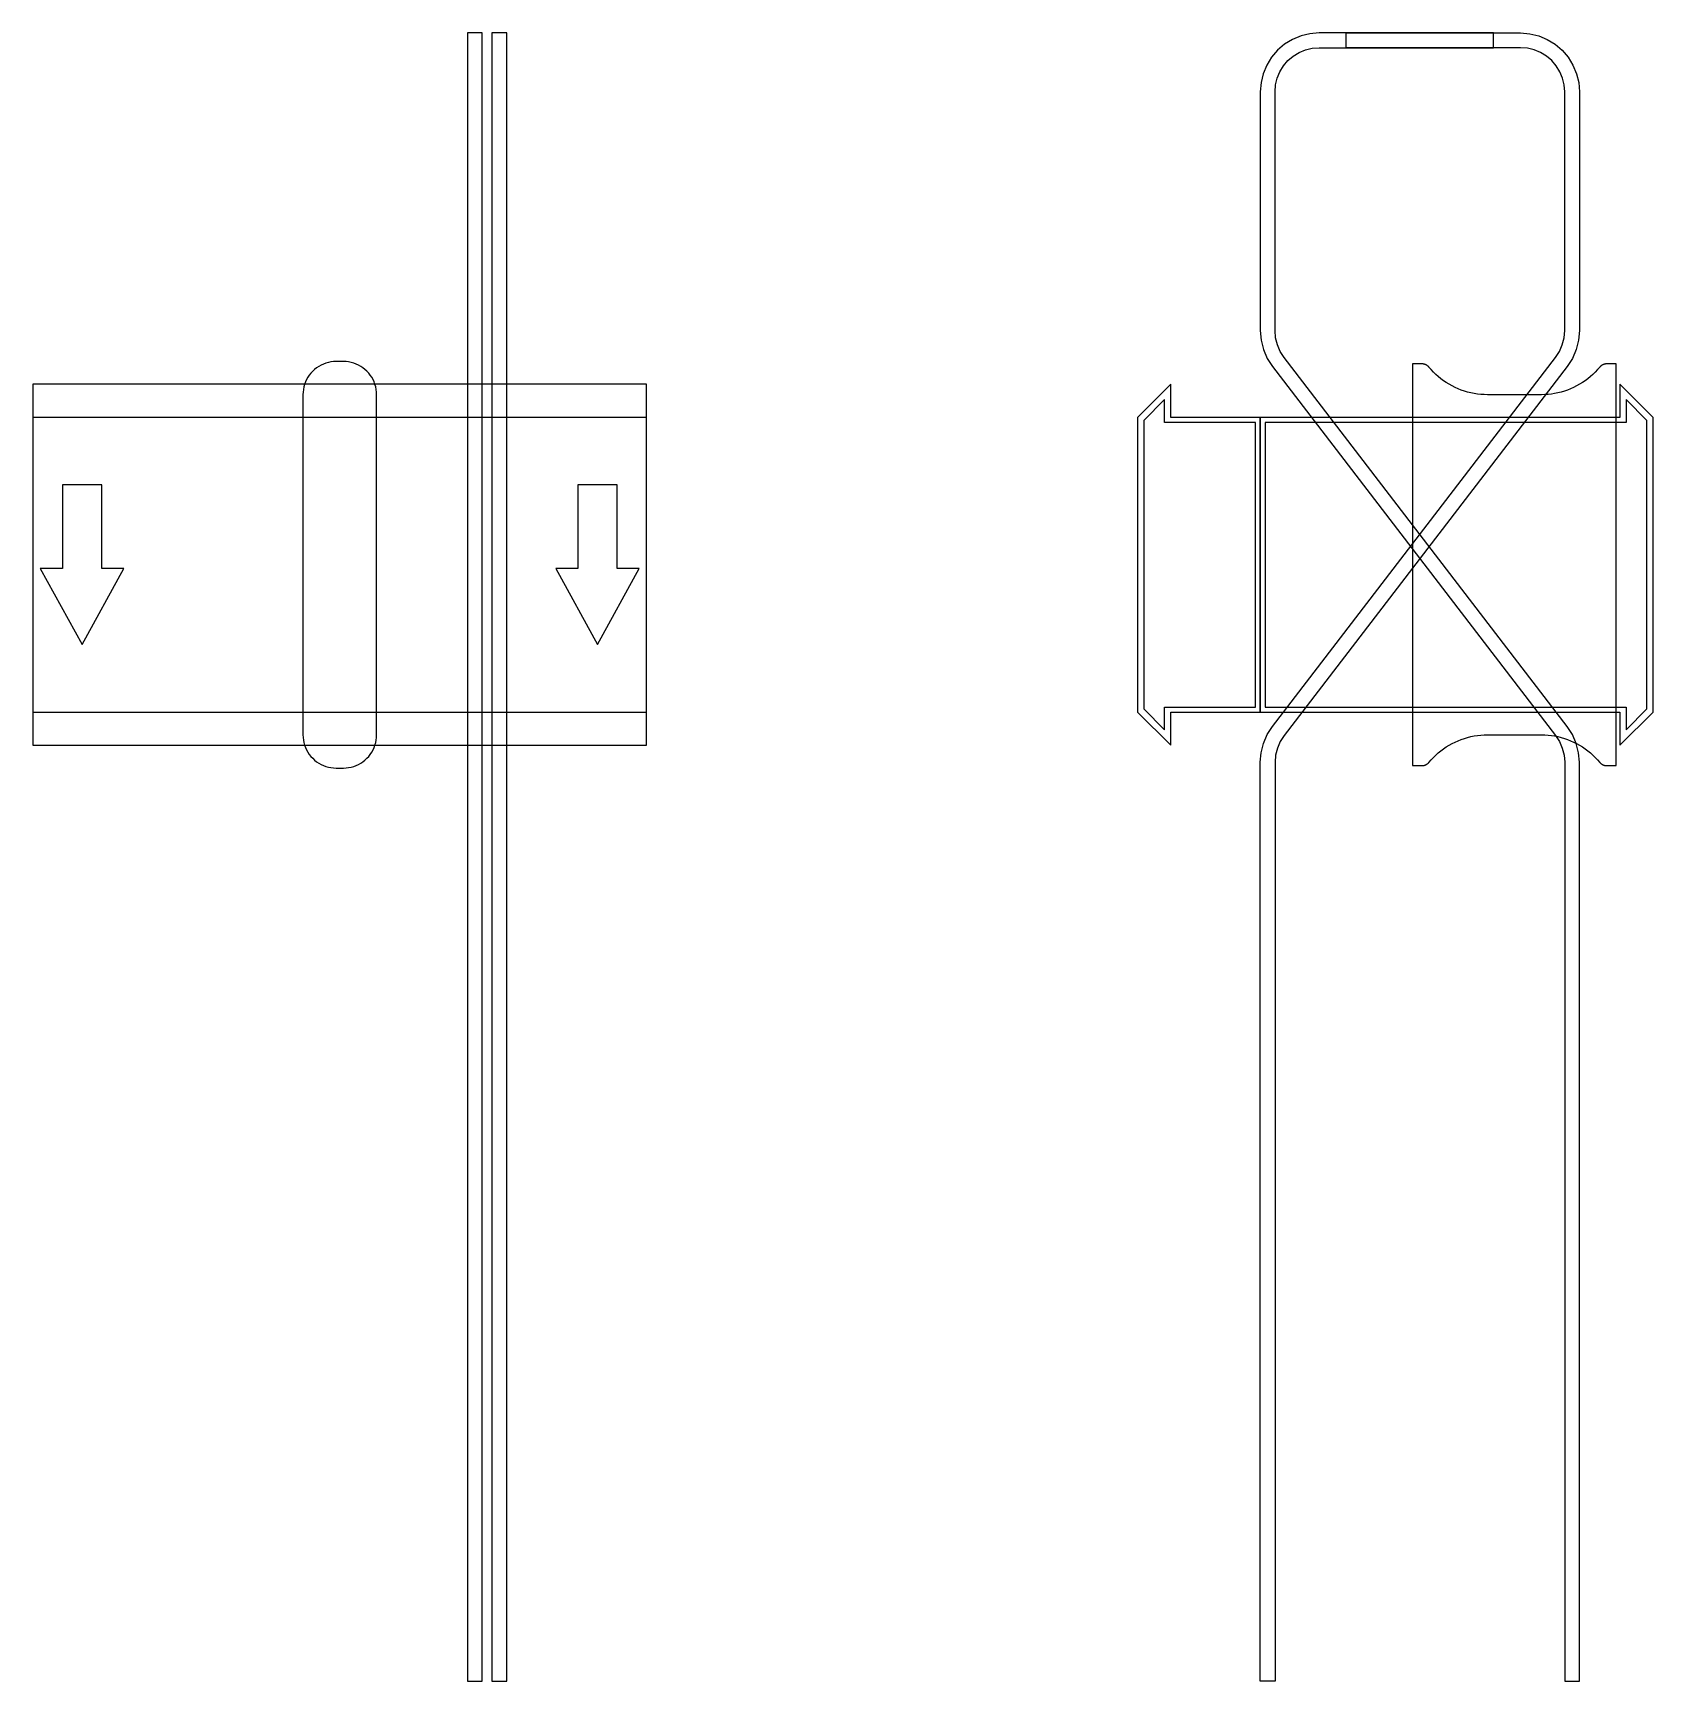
# Model space of a CAD drawing. Extents: x 0 to 660, y -455 to 217.
import ezdxf

# ---------------------------------------------------------------- set-up
doc = ezdxf.new("R2010")
doc.units = 0
doc.layers.add('Halfen', color=7, linetype='CONTINUOUS')

msp = doc.modelspace()

# ---------------------------------------------------------------- linework, layer by layer
at = {"layer": 'Halfen', "color": 7}
for points in [[(183, -454.728), (183, 216.629), (177, 216.629), (177, -454.728)], [(193, -454.728), (193, 216.629), (187, 216.629), (187, -454.728)], [(630, -454.728), (630, -80.478), (629.679, -76.568), (628.726, -72.763), (627.166, -69.164), (625.04, -65.868), (509.72, 84.421), (508.125, 86.894), (506.955, 89.593), (506.24, 92.447), (506, 95.379), (506, 192.629), (506.222, 195.445), (506.881, 198.191), (507.962, 200.801), (509.438, 203.209), (511.272, 205.357), (513.42, 207.191), (515.828, 208.667), (518.438, 209.748), (521.184, 210.407), (524, 210.629), (595, 210.629), (595, 216.629), (524, 216.629), (520.246, 216.333), (516.584, 215.454), (513.104, 214.013), (509.893, 212.045), (507.029, 209.599), (504.584, 206.736), (502.616, 203.525), (501.175, 200.045), (500.295, 196.383), (500, 192.629), (500, 95.379), (500.321, 91.47), (501.274, 87.665), (502.834, 84.066), (504.96, 80.769), (620.28, -69.52), (621.875, -71.993), (623.045, -74.692), (623.76, -77.546), (624, -80.478), (624, -454.728)], [(500, -454.728), (500, -80.478), (500.321, -76.568), (501.274, -72.763), (502.834, -69.164), (504.96, -65.868), (620.28, 84.421), (621.875, 86.894), (623.045, 89.593), (623.76, 92.447), (624, 95.379), (624, 192.629), (623.778, 195.445), (623.119, 198.191), (622.038, 200.801), (620.562, 203.209), (618.728, 205.357), (616.58, 207.191), (614.172, 208.667), (611.562, 209.748), (608.816, 210.407), (606, 210.629), (535, 210.629), (535, 216.629), (606, 216.629), (609.754, 216.333), (613.416, 215.454), (616.896, 214.013), (620.107, 212.045), (622.971, 209.599), (625.416, 206.736), (627.384, 203.525), (628.825, 200.045), (629.705, 196.383), (630, 192.629), (630, 95.379), (629.679, 91.47), (628.726, 87.665), (627.166, 84.066), (625.04, 80.769), (509.72, -69.52), (508.125, -71.993), (506.955, -74.692), (506.24, -77.546), (506, -80.478), (506, -454.728)], [(140, -69.3), (140, -56.8), (140, 69.3), (139.958, 70.359), (139.834, 71.412), (139.627, 72.452), (139.339, 73.472), (138.972, 74.466), (138.529, 75.429), (138.011, 76.354), (137.422, 77.235), (136.765, 78.068), (136.046, 78.846), (135.268, 79.565), (134.435, 80.222), (133.554, 80.811), (132.629, 81.329), (131.666, 81.772), (130.672, 82.139), (129.652, 82.427), (128.612, 82.634), (127.559, 82.758), (126.5, 82.8), (123.5, 82.8), (122.441, 82.758), (121.388, 82.634), (120.348, 82.427), (119.328, 82.139), (118.334, 81.772), (117.371, 81.329), (116.446, 80.811), (115.565, 80.222), (114.732, 79.565), (113.954, 78.846), (113.235, 78.068), (112.578, 77.235), (111.989, 76.354), (111.471, 75.429), (111.028, 74.466), (110.661, 73.472), (110.373, 72.452), (110.166, 71.412), (110.042, 70.359), (110, 69.3), (110, -56.8), (110, -69.3), (110.042, -70.359), (110.166, -71.412), (110.373, -72.452), (110.661, -73.472), (111.028, -74.466), (111.471, -75.429), (111.989, -76.354), (112.578, -77.235), (113.235, -78.068), (113.954, -78.846), (114.732, -79.565), (115.565, -80.222), (116.446, -80.811), (117.371, -81.329), (118.334, -81.772), (119.328, -82.139), (120.348, -82.427), (121.388, -82.634), (122.441, -82.758), (123.5, -82.8), (126.5, -82.8), (127.559, -82.758), (128.612, -82.634), (129.652, -82.427), (130.672, -82.139), (131.666, -81.772), (132.629, -81.329), (133.554, -80.811), (134.435, -80.222), (135.268, -79.565), (136.046, -78.846), (136.765, -78.068), (137.422, -77.235), (138.011, -76.354), (138.529, -75.429), (138.972, -74.466), (139.339, -73.472), (139.627, -72.452), (139.834, -71.412), (139.958, -70.359), (140, -69.3)], [(645, -81.8), (645, 81.8), (641, 81.8), (640.846, 81.797), (640.691, 81.786), (640.538, 81.769), (640.385, 81.746), (640.234, 81.715), (640.084, 81.678), (639.936, 81.634), (639.789, 81.584), (639.646, 81.527), (639.505, 81.464), (639.366, 81.395), (639.231, 81.32), (639.1, 81.239), (638.972, 81.153), (638.848, 81.06), (638.728, 80.963), (638.613, 80.86), (638.502, 80.752), (638.397, 80.639), (638.296, 80.522), (637.41, 79.491), (636.479, 78.5), (635.505, 77.551), (634.491, 76.646), (633.437, 75.787), (632.347, 74.975), (631.222, 74.211), (630.064, 73.499), (628.876, 72.838), (627.66, 72.23), (626.418, 71.676), (625.153, 71.178), (623.867, 70.736), (622.563, 70.351), (621.243, 70.024), (619.911, 69.756), (618.567, 69.547), (617.216, 69.397), (615.859, 69.307), (614.5, 69.277), (592.5, 69.277), (591.141, 69.307), (589.784, 69.397), (588.433, 69.547), (587.089, 69.756), (585.757, 70.024), (584.437, 70.351), (583.133, 70.736), (581.847, 71.178), (580.582, 71.676), (579.34, 72.23), (578.124, 72.838), (576.936, 73.499), (575.778, 74.211), (574.653, 74.975), (573.563, 75.787), (572.509, 76.646), (571.495, 77.551), (570.521, 78.5), (569.59, 79.491), (568.704, 80.522), (568.603, 80.639), (568.498, 80.752), (568.387, 80.86), (568.272, 80.963), (568.152, 81.06), (568.028, 81.153), (567.9, 81.239), (567.769, 81.32), (567.634, 81.395), (567.495, 81.464), (567.354, 81.527), (567.211, 81.584), (567.064, 81.634), (566.916, 81.678), (566.766, 81.715), (566.615, 81.746), (566.462, 81.769), (566.309, 81.786), (566.154, 81.797), (566, 81.8), (562, 81.8), (562, -81.8), (566, -81.8), (566.154, -81.797), (566.309, -81.786), (566.462, -81.769), (566.615, -81.746), (566.766, -81.715), (566.916, -81.678), (567.064, -81.634), (567.211, -81.584), (567.354, -81.527), (567.495, -81.464), (567.634, -81.395), (567.769, -81.32), (567.9, -81.239), (568.028, -81.153), (568.152, -81.06), (568.272, -80.963), (568.387, -80.86), (568.498, -80.752), (568.603, -80.639), (568.704, -80.522), (569.59, -79.491), (570.521, -78.5), (571.495, -77.551), (572.509, -76.646), (573.563, -75.787), (574.653, -74.975), (575.778, -74.211), (576.936, -73.499), (578.124, -72.838), (579.34, -72.23), (580.582, -71.676), (581.847, -71.178), (583.133, -70.736), (584.437, -70.351), (585.757, -70.024), (587.089, -69.756), (588.433, -69.547), (589.784, -69.397), (591.141, -69.307), (592.5, -69.277), (614.5, -69.277), (615.859, -69.307), (617.216, -69.397), (618.567, -69.547), (619.911, -69.756), (621.243, -70.024), (622.563, -70.351), (623.867, -70.736), (625.153, -71.178), (626.418, -71.676), (627.66, -72.23), (628.876, -72.838), (630.064, -73.499), (631.222, -74.211), (632.347, -74.975), (633.437, -75.787), (634.491, -76.646), (635.505, -77.551), (636.479, -78.5), (637.41, -79.491), (638.296, -80.522), (638.397, -80.639), (638.502, -80.752), (638.613, -80.86), (638.728, -80.963), (638.848, -81.06), (638.972, -81.153), (639.1, -81.239), (639.231, -81.32), (639.366, -81.395), (639.505, -81.464), (639.646, -81.527), (639.789, -81.584), (639.936, -81.634), (640.084, -81.678), (640.234, -81.715), (640.385, -81.746), (640.538, -81.769), (640.691, -81.786), (640.846, -81.797), (641, -81.8)], [(0, -73.5), (250, -73.5), (250, 73.5), (0, 73.5)], [(500, -60), (500, 60), (463.5, 60), (463.5, 73.5), (450, 60), (450, -60), (463.5, -73.5), (463.5, -60)], [(498, -58), (498, 58), (461, 58), (461, 67.25), (452.5, 58.75), (452.5, -58.75), (461, -67.25), (461, -58)], [(660, -60), (660, 60), (646.5, 73.5), (646.5, 60), (500, 60), (500, -60), (646.5, -60), (646.5, -73.5)], [(657.5, -58.75), (657.5, 58.75), (649, 67.25), (649, 58), (502, 58), (502, -58), (649, -58), (649, -67.25)], [(0, -60), (250, -60), (250, 60), (0, 60)], [(20, -32.5), (37, -1.5), (28, -1.5), (28, 32.5), (12, 32.5), (12, -1.5), (3, -1.5)], [(230, -32.5), (247, -1.5), (238, -1.5), (238, 32.5), (222, 32.5), (222, -1.5), (213, -1.5)]]:
    msp.add_lwpolyline(points, close=True, dxfattribs=at)

doc.saveas('drawing.dxf')
